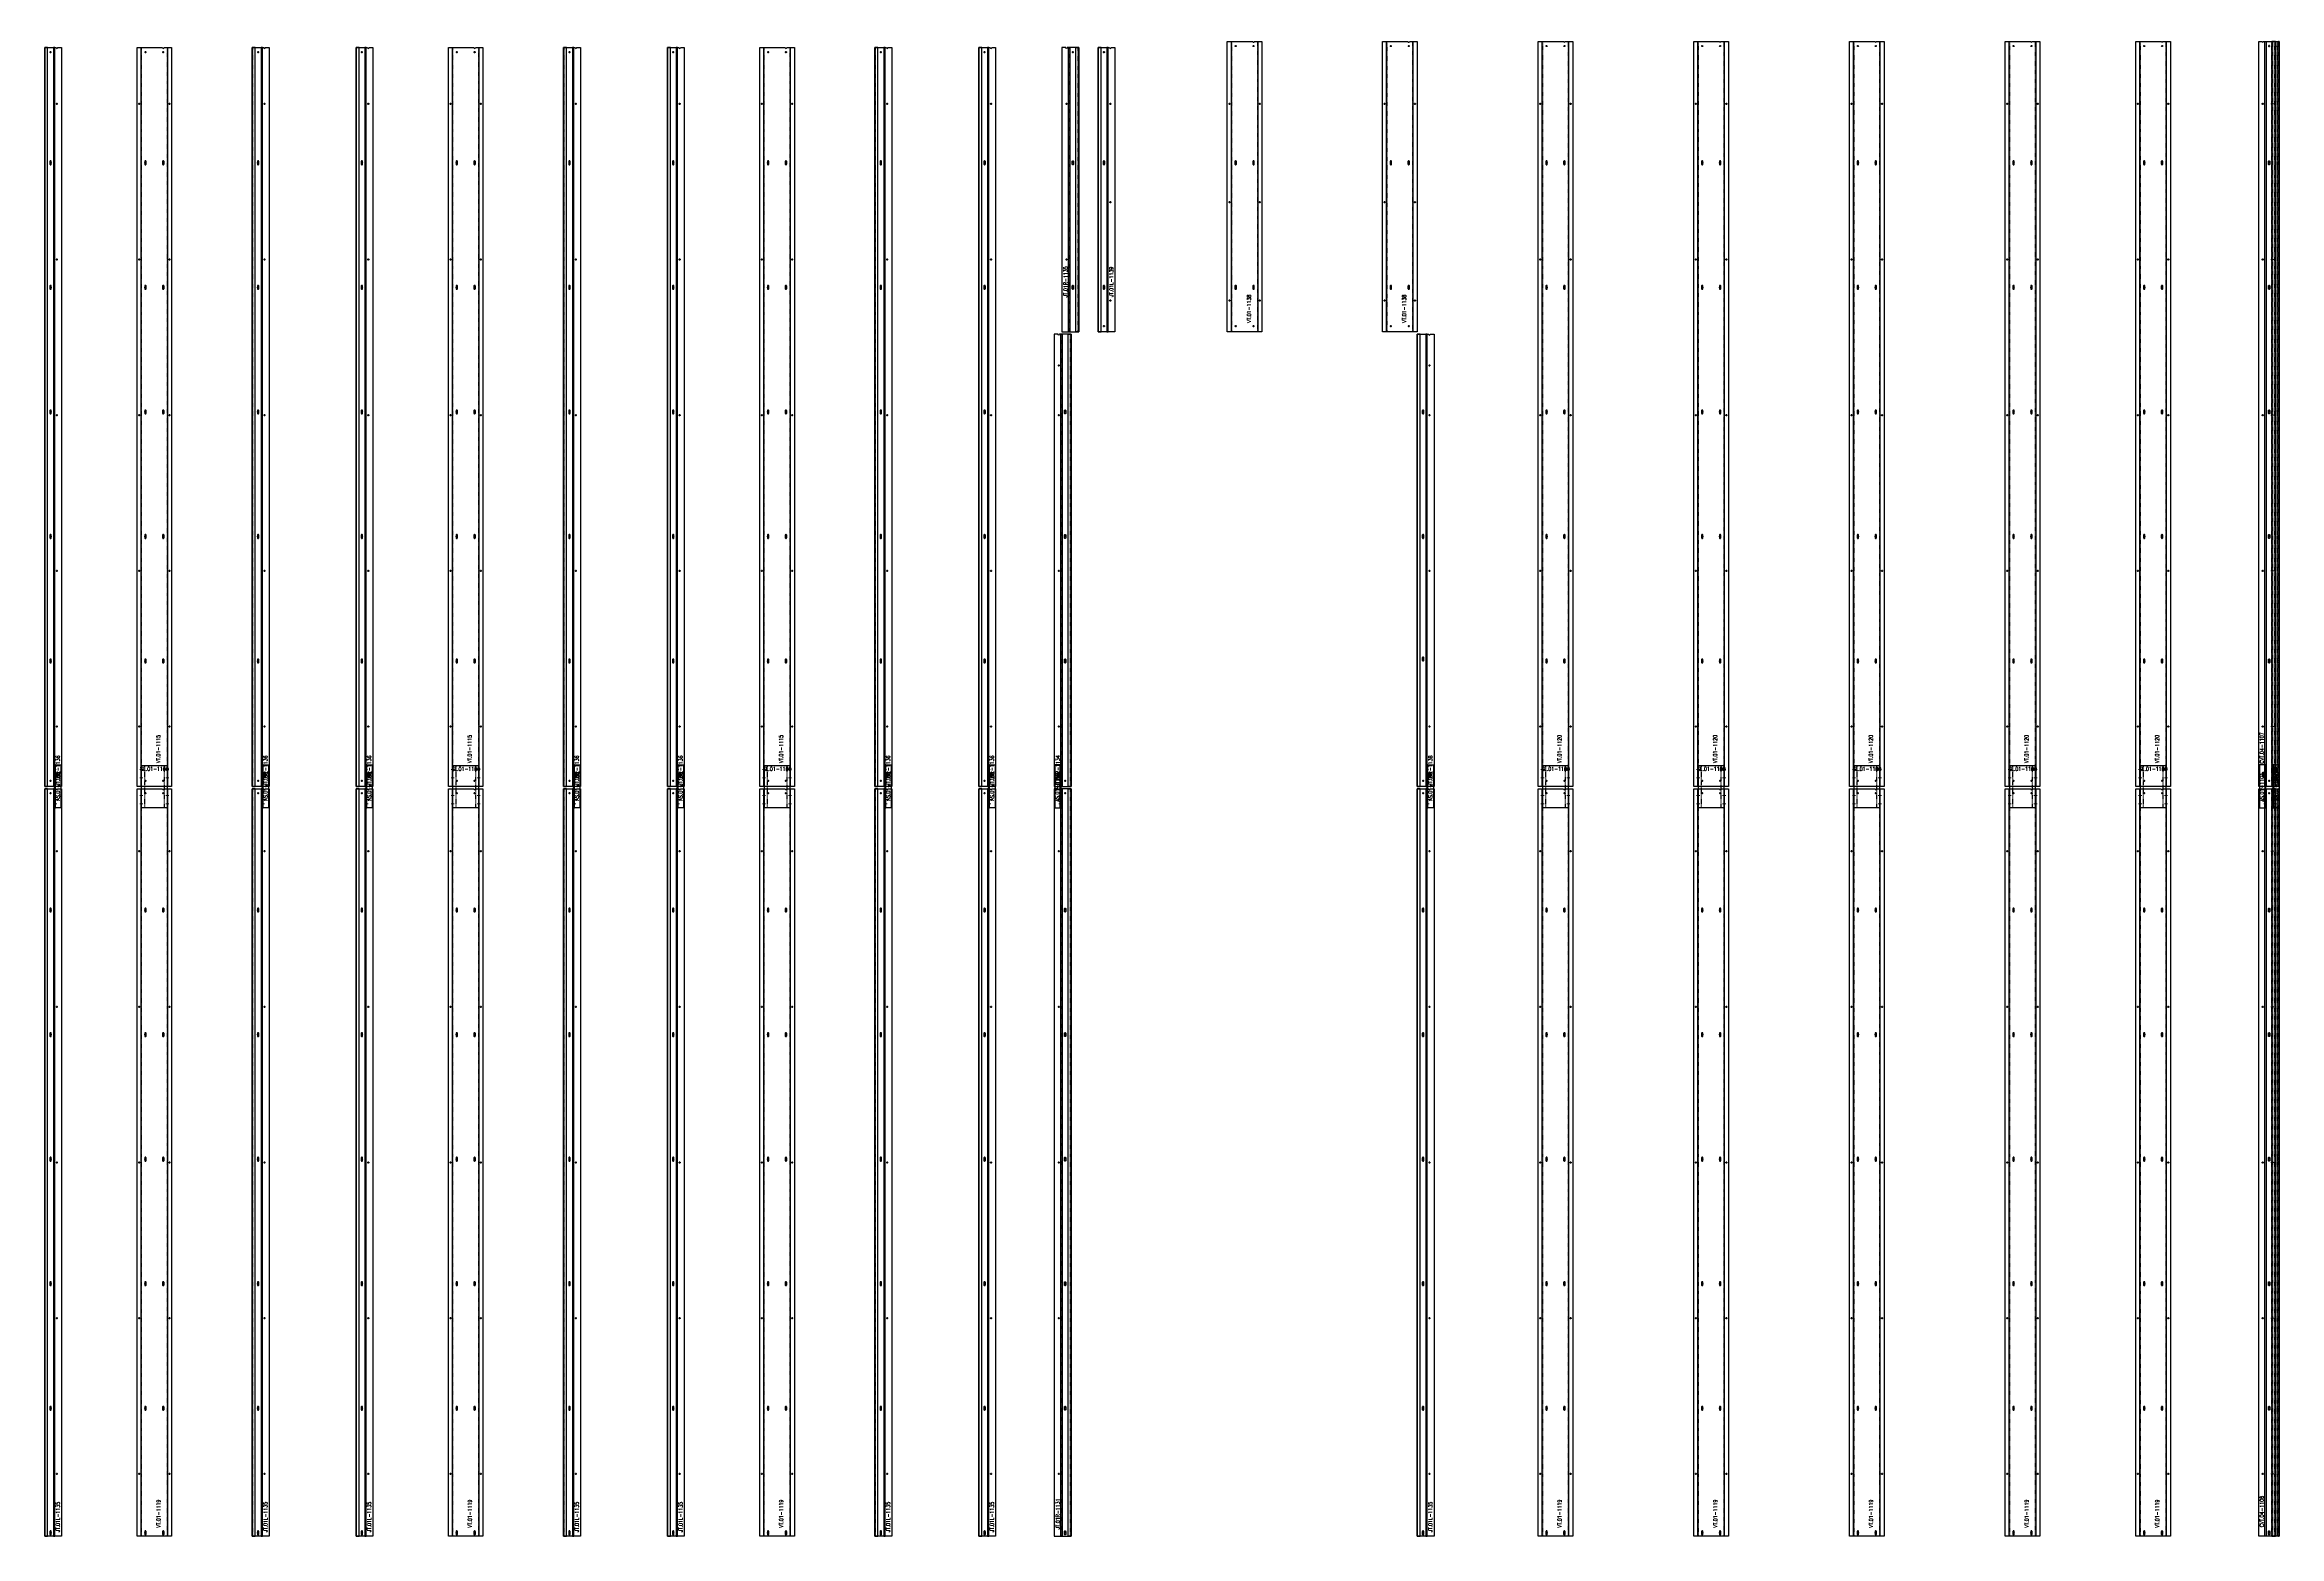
# Model space of a CAD drawing. Header units: inches. Extents: x 11737 to 18084, y -4365 to 1695.
# Drawn here: x 17173.2 to 17603.8, y 643.8 to 931.2 of the extents above; entities that cross this region are included whole.
import ezdxf

# ---------------------------------------------------------------- set-up
doc = ezdxf.new("R2010")
doc.units = ezdxf.units.IN
doc.header["$MEASUREMENT"] = 0
for name, pattern in [('NBK_Center', [0.541667, 0.333333, -0.0625, 0.083333, -0.0625]), ('NBK_Center2', [0.270833, 0.166667, -0.03125, 0.041667, -0.03125]), ('NBK_Hidden', [0.125, 0.083333, -0.041667]), ('NBK_Hidden2', [0.0625, 0.041667, -0.020833])]:
    doc.linetypes.add(name, pattern=pattern)
doc.layers.get('Defpoints').update_dxf_attribs({"color": 250, "lineweight": 0})
for name, color, linetype, lineweight in [('!Bracket', 11, 'Continuous', 25), ('!Clip - bent', 20, 'Continuous', 25), ('!Dimension', 50, 'Continuous', 5), ('!Extrusion', 140, 'Continuous', 25), ('!Linetype_Center', 220, 'NBK_Center', 9), ('!Linetype_Center2', 222, 'NBK_Center2', 9), ('!Misc2', 252, 'NBK_Hidden2', 5)]:
    doc.layers.add(name, color=color, linetype=linetype, lineweight=lineweight)
doc.styles.add('Romans', font='romans.shx', dxfattribs={"width": 0.8})

# ---------------------------------------------------------------- blocks, each defined once
blk = doc.blocks.new('WEEP HOLE')
at = {"layer": '!Linetype_Center'}
for p, q in [((-0.22, 0.37), (0.22, 0.37)), ((0, 0.83), (0, -0.08))]:
    blk.add_line(p, q, dxfattribs=at)
at = {"color": 0}
blk.add_lwpolyline([(-0.14, 0.61), (-0.14, 0.14, 0.414214), (0, 0, 0.414214), (0.14, 0.14), (0.14, 0.61, 0.414214), (0, 0.75, 0.414214)], format="xyb", close=True, dxfattribs=at)
blk = doc.blocks.new('TAP HOLE_5mm')
at = {"layer": '!Linetype_Center2'}
for points in [[(-0.18, 0), (0.18, 0)], [(0, 0.18), (0, -0.18)]]:
    blk.add_lwpolyline(points, dxfattribs=at)
blk.add_circle((0, 0), 0.101)
blk = doc.blocks.new('SECTION CLEAR HOLE 1')
at = {"layer": '!Linetype_Center2'}
blk.add_line((-0.33, 0, 0), (0.26, 0, 0), dxfattribs=at)
at = {"layer": '!Misc2'}
blk.add_lwpolyline([(-0.12, 0.1), (0, 0.1), (0, -0.1), (-0.12, -0.1)], close=True, dxfattribs=at)
blk = doc.blocks.new('SLOTTED SECTION1')
at = {"layer": '!Linetype_Center2'}
blk.add_lwpolyline([(-0.24, 0), (0.12, 0)], dxfattribs=at)
at = {"layer": '!Misc2'}
blk.add_lwpolyline([(-0.12, 0.47), (0, 0.47), (0, -0.47), (-0.12, -0.47)], close=True, dxfattribs=at)
blk = doc.blocks.new('SLOTTED HOLE 1')
at = {"layer": '!Linetype_Center'}
for p, q in [((0, 0.55), (0, -0.55)), ((-0.22, 0), (0.22, 0))]:
    blk.add_line(p, q, dxfattribs=at)
at = {"color": 0}
blk.add_lwpolyline([(-0.14, 0.33), (-0.14, -0.33, 0.414214), (0, -0.47, 0.414214), (0.14, -0.33), (0.14, 0.33, 0.414214), (0, 0.47, 0.414214)], format="xyb", close=True, dxfattribs=at)
blk = doc.blocks.new('SL.01-1101')
at = {"layer": '!Bracket'}
for points in [[(4.65, -1.3), (4.65, -0.12), (-3.67, -0.12), (-3.67, -1.3)], [(-3.67, -1.3), (-3.67, -1.18), (4.65, -1.18), (4.65, -1.3)]]:
    blk.add_lwpolyline(points, close=True, dxfattribs=at)
at = {"layer": '!Dimension', "xscale": -1, "rotation": 270}
for name, p in [('SECTION CLEAR HOLE 1', (-2.88, -1.18)), ('SECTION CLEAR HOLE 1', (-1.3, -1.18)), ('SLOTTED SECTION1', (2.15, -1.18)), ('SLOTTED SECTION1', (3.73, -1.18))]:
    blk.add_blockref(name, p, dxfattribs=at)
at = {"layer": '!Extrusion', "xscale": -1, "rotation": 270}
blk.add_blockref('TAP HOLE_5mm', (-2.09, -0.83), dxfattribs=at)
at = {"layer": '!Extrusion', "linetype": 'NBK_Hidden', "xscale": -1, "rotation": 270}
blk.add_blockref('SLOTTED HOLE 1', (2.75, -0.83), dxfattribs=at)
at = {"layer": 'Defpoints', "color": 30, "insert": (0.32, -0.6), "char_height": 0.75, "width": 1.65, "attachment_point": 5, "style": 'Romans'}
blk.add_mtext('AS.01-1101', dxfattribs=at)
blk = doc.blocks.new('JT.01R-1131-')
at = {"layer": '!Extrusion'}
blk.add_lwpolyline([(-3.25, 0), (0, 0), (0, 144.02), (-2.22, 144.02, -1), (-2.5, 144.02), (-3.25, 144.02)], format="xyb", close=True, dxfattribs=at)
for points in [[(-1.69, 144.02), (-1.69, 0), (-1.95, 0), (-1.95, 144.02)], [(0, 144.02), (0, 0), (-0.57, 0), (-0.57, 144.02)]]:
    blk.add_lwpolyline(points, close=True, dxfattribs=at)
at = {"layer": '!Extrusion', "linetype": 'NBK_Hidden'}
for points in [[(-1.87, 144.02), (-1.87, 0), (-1.95, 0), (-1.95, 144.02)], [(0, 144.02), (0, 0), (-0.08, 0), (-0.08, 144.02)]]:
    blk.add_lwpolyline(points, close=True, dxfattribs=at)
at = {"layer": '!Extrusion', "xscale": -1}
for name, p in [('TAP HOLE_5mm', (-1.13, 143.19)), ('TAP HOLE_5mm', (-2.36, 132.02)), ('WEEP HOLE', (-1.13, 120.3)), ('TAP HOLE_5mm', (-2.36, 102.02)), ('WEEP HOLE', (-1.13, 96.3)), ('TAP HOLE_5mm', (-2.36, 72.02)), ('WEEP HOLE', (-1.13, 72.3)), ('WEEP HOLE', (-1.13, 48.3)), ('TAP HOLE_5mm', (-2.36, 42.02)), ('WEEP HOLE', (-1.13, 24.3)), ('TAP HOLE_5mm', (-2.36, 12.02)), ('WEEP HOLE', (-1.13, 0.29))]:
    blk.add_blockref(name, p, dxfattribs=at)
at = {"color": 144, "rotation": 90}
blk.add_blockref('SL.01-1101', (-3.25, 144.02), dxfattribs=at)
at = {"layer": 'Defpoints', "color": 5, "insert": (-2.54, 4.31), "char_height": 0.75, "width": 1.65, "attachment_point": 5, "rotation": 90, "style": 'Romans'}
blk.add_mtext('JT.01R-1131', dxfattribs=at)
blk = doc.blocks.new('JT.01R-1135-')
at = {"layer": '!Extrusion'}
blk.add_lwpolyline([(-3.25, 0), (0, 0), (0, 54.75), (-2.22, 54.75, -1), (-2.5, 54.75), (-3.25, 54.75)], format="xyb", close=True, dxfattribs=at)
at = {"layer": '!Extrusion', "linetype": 'NBK_Hidden'}
for points in [[(-1.87, 54.75), (-1.87, 0), (-1.95, 0), (-1.95, 54.75)], [(0, 54.75), (0, 0), (-0.08, 0), (-0.08, 54.75)]]:
    blk.add_lwpolyline(points, close=True, dxfattribs=at)
at = {"layer": '!Extrusion'}
for points in [[(-1.69, 54.75), (-1.69, 0), (-1.95, 0), (-1.95, 54.75)], [(0, 54.75), (0, 0), (-0.57, 0), (-0.57, 54.75)]]:
    blk.add_lwpolyline(points, close=True, dxfattribs=at)
at = {"layer": '!Extrusion', "xscale": -1}
for name, p in [('TAP HOLE_5mm', (-1.13, 53.87)), ('TAP HOLE_5mm', (-2.36, 43.91)), ('WEEP HOLE', (-1.13, 32.18)), ('TAP HOLE_5mm', (-2.36, 13.91)), ('WEEP HOLE', (-1.13, 8.18))]:
    blk.add_blockref(name, p, dxfattribs=at)
at = {"layer": 'Defpoints', "color": 5, "insert": (-2.54, 9.62), "char_height": 0.75, "width": 1.65, "attachment_point": 5, "rotation": 90, "style": 'Romans'}
blk.add_mtext('JT.01R-1135', dxfattribs=at)
blk = doc.blocks.new('AS.01-1100')
at = {"layer": '!Bracket'}
for points in [[(-1.3, 4.65), (-0.12, 4.65), (-0.12, -3.67), (-1.3, -3.67)], [(-1.3, -3.67), (-1.18, -3.67), (-1.18, 4.65), (-1.3, 4.65)]]:
    blk.add_lwpolyline(points, close=True, dxfattribs=at)
at = {"layer": '!Dimension'}
for name, p in [('SLOTTED SECTION1', (-1.18, 3.73)), ('SLOTTED SECTION1', (-1.18, 2.15)), ('SECTION CLEAR HOLE 1', (-1.18, -1.3)), ('SECTION CLEAR HOLE 1', (-1.18, -2.88))]:
    blk.add_blockref(name, p, dxfattribs=at)
at = {"layer": '!Extrusion', "linetype": 'NBK_Hidden'}
blk.add_blockref('SLOTTED HOLE 1', (-0.83, 2.75), dxfattribs=at)
at = {"layer": '!Extrusion', "rotation": 360}
blk.add_blockref('TAP HOLE_5mm', (-0.83, -2.09), dxfattribs=at)
at = {"layer": 'Defpoints', "color": 30, "insert": (-0.71, 0.49), "char_height": 0.75, "width": 1.65, "attachment_point": 5, "rotation": 90, "style": 'Romans'}
blk.add_mtext('AS.01-1100', dxfattribs=at)
blk = doc.blocks.new('JT.01L-1135')
at = {"layer": '!Extrusion'}
blk.add_lwpolyline([(3.25, 0), (0, 0), (0, 144.02), (2.22, 144.02, 1), (2.5, 144.02), (3.25, 144.02)], format="xyb", close=True, dxfattribs=at)
at = {"layer": '!Extrusion', "linetype": 'NBK_Hidden'}
for points in [[(0, 144.02), (0, 0), (0.08, 0), (0.08, 144.02)], [(1.87, 144.02), (1.87, 0), (1.95, 0), (1.95, 144.02)]]:
    blk.add_lwpolyline(points, close=True, dxfattribs=at)
at = {"layer": '!Extrusion'}
for points in [[(0, 144.02), (0, 0), (0.57, 0), (0.57, 144.02)], [(1.69, 144.02), (1.69, 0), (1.95, 0), (1.95, 144.02)]]:
    blk.add_lwpolyline(points, close=True, dxfattribs=at)
at = {"layer": '!Dimension'}
blk.add_blockref('AS.01-1100', (3.25, 144.02), dxfattribs=at)
at = {"layer": '!Extrusion', "rotation": 360}
for p in [(1.13, 143.19), (2.36, 132.02), (2.36, 102.02), (2.36, 72.02), (2.36, 42.02), (2.36, 12.02)]:
    blk.add_blockref('TAP HOLE_5mm', p, dxfattribs=at)
at = {"layer": '!Extrusion'}
for p in [(1.13, 120.3), (1.13, 96.3), (1.13, 72.3), (1.13, 48.3), (1.13, 24.3), (1.13, 0.29)]:
    blk.add_blockref('WEEP HOLE', p, dxfattribs=at)
at = {"layer": 'Defpoints', "color": 2, "insert": (2.54, 3.72), "char_height": 0.75, "width": 1.65, "attachment_point": 5, "rotation": 90, "style": 'Romans'}
blk.add_mtext('JT.01L-1135', dxfattribs=at)
blk = doc.blocks.new('JT.01L-1139')
at = {"layer": '!Extrusion'}
blk.add_lwpolyline([(3.25, 0), (0, 0), (0, 54.75), (2.22, 54.75, 1), (2.5, 54.75), (3.25, 54.75)], format="xyb", close=True, dxfattribs=at)
at = {"layer": '!Extrusion', "linetype": 'NBK_Hidden'}
for points in [[(0, 54.75), (0, 0), (0.08, 0), (0.08, 54.75)], [(1.87, 54.75), (1.87, 0), (1.95, 0), (1.95, 54.75)]]:
    blk.add_lwpolyline(points, close=True, dxfattribs=at)
at = {"layer": '!Extrusion'}
for points in [[(0, 54.75), (0, 0), (0.57, 0), (0.57, 54.75)], [(1.69, 54.75), (1.69, 0), (1.95, 0), (1.95, 54.75)]]:
    blk.add_lwpolyline(points, close=True, dxfattribs=at)
for name, p in [('TAP HOLE_5mm', (1.13, 53.87)), ('TAP HOLE_5mm', (2.36, 43.91)), ('WEEP HOLE', (1.13, 32.18)), ('TAP HOLE_5mm', (2.36, 24.96)), ('WEEP HOLE', (1.13, 8.18)), ('TAP HOLE_5mm', (2.36, 6)), ('TAP HOLE_5mm', (1.13, 1.09))]:
    blk.add_blockref(name, p, dxfattribs=at)
at = {"layer": 'Defpoints', "color": 2, "insert": (2.54, 9.6), "char_height": 0.75, "width": 1.65, "attachment_point": 5, "rotation": 90, "style": 'Romans'}
blk.add_mtext('JT.01L-1139', dxfattribs=at)
blk = doc.blocks.new('VT.01-1138-')
at = {"layer": '!Extrusion'}
blk.add_lwpolyline([(3.33, 0), (-3.33, 0), (-3.33, 55.93), (1.58, 55.93, 1), (1.86, 55.93), (3.33, 55.93)], format="xyb", close=True, dxfattribs=at)
blk.add_lwpolyline([(1.86, 55.93), (2.54, 55.93), (2.54, 0), (-2.54, 0), (-2.54, 55.93), (1.58, 55.93)], dxfattribs=at)
at = {"layer": '!Extrusion', "linetype": 'NBK_Hidden'}
blk.add_lwpolyline([(1.86, 55.93), (2.46, 55.93), (2.46, 0), (-2.46, 0), (-2.46, 55.93), (1.58, 55.93)], dxfattribs=at)
at = {"layer": '!Extrusion'}
for name, p in [('TAP HOLE_5mm', (-1.72, 55.05)), ('TAP HOLE_5mm', (1.72, 55.05)), ('TAP HOLE_5mm', (-2.93, 43.91)), ('TAP HOLE_5mm', (2.93, 43.91)), ('WEEP HOLE', (-1.72, 32.18)), ('WEEP HOLE', (1.72, 32.18)), ('TAP HOLE_5mm', (-2.93, 24.96)), ('TAP HOLE_5mm', (2.93, 24.96)), ('WEEP HOLE', (-1.72, 8.18)), ('WEEP HOLE', (1.72, 8.18)), ('TAP HOLE_5mm', (-2.93, 6)), ('TAP HOLE_5mm', (2.93, 6)), ('TAP HOLE_5mm', (-1.72, 1.09)), ('TAP HOLE_5mm', (1.72, 1.09))]:
    blk.add_blockref(name, p, dxfattribs=at)
at = {"layer": 'Defpoints', "color": 1, "insert": (0.84, 4.43), "char_height": 0.75, "width": 1.65, "attachment_point": 5, "rotation": 90, "style": 'Romans'}
blk.add_mtext('VT.01-1138', dxfattribs=at)
blk = doc.blocks.new('19mm WEEP HOLE')
at = {"layer": '!Linetype_Center'}
blk.add_line((-0.37, 0.2), (-0.37, -0.12), dxfattribs=at)
at = {"linetype": 'NBK_Hidden'}
blk.add_lwpolyline([(-0.75, 0.08), (0, 0.08), (0, 0), (-0.75, 0)], close=True, dxfattribs=at)
blk = doc.blocks.new('HOLE SECTION')
at = {"layer": '!Linetype_Center2'}
blk.add_line((-0.33, 0), (0.26, 0), dxfattribs=at)
at = {"layer": '!Misc2'}
blk.add_lwpolyline([(-0.09, 0.1), (0, 0.1), (0, -0.1), (-0.09, -0.1)], close=True, dxfattribs=at)
blk = doc.blocks.new('CLEAR SECTION HOLE')
at = {"layer": '!Linetype_Center2'}
blk.add_line((-0.33, 0), (0.26, 0), dxfattribs=at)
at = {"layer": '!Misc2'}
blk.add_lwpolyline([(-0.08, 0.1), (0, 0.1), (0, -0.1), (-0.08, -0.1)], close=True, dxfattribs=at)
blk = doc.blocks.new('AS.01-1100-')
at = {"layer": '!Bracket'}
for points in [[(4.65, 1.33), (4.65, 0.15), (-3.67, 0.15), (-3.67, 1.33)], [(-3.67, 1.33), (-3.67, 1.21), (4.65, 1.21), (4.65, 1.33)]]:
    blk.add_lwpolyline(points, close=True, dxfattribs=at)
at = {"layer": '!Dimension', "rotation": 270}
for name, p in [('SECTION CLEAR HOLE 1', (-2.09, 1.21)), ('SLOTTED SECTION1', (2.75, 1.21))]:
    blk.add_blockref(name, p, dxfattribs=at)
at = {"layer": '!Extrusion', "rotation": 270}
for p in [(-2.88, 0.86, 0), (-1.3, 0.86, 0)]:
    blk.add_blockref('TAP HOLE_5mm', p, dxfattribs=at)
at = {"layer": '!Extrusion', "linetype": 'NBK_Hidden', "rotation": 270}
for p in [(2.15, 0.86), (3.73, 0.86)]:
    blk.add_blockref('SLOTTED HOLE 1', p, dxfattribs=at)
at = {"layer": 'Defpoints', "color": 30, "insert": (0.49, 0.74), "char_height": 0.75, "width": 1.65, "attachment_point": 5, "style": 'Romans'}
blk.add_mtext('AS.01-1100', dxfattribs=at)
blk = doc.blocks.new('CVT.04-1106-')
at = {"layer": '!Extrusion'}
blk.add_lwpolyline([(0, 0), (-3.97, 0), (-3.97, 144.02), (-3.34, 144.02, 1), (-3.06, 144.02), (0, 144.02)], format="xyb", close=True, dxfattribs=at)
for points in [[(-2.78, 144.02), (-2.53, 144.02), (-2.53, 0), (-2.78, 0)], [(-1.41, 0), (-0.76, 0), (-0.76, 144.02), (-1.41, 144.02)]]:
    blk.add_lwpolyline(points, close=True, dxfattribs=at)
at = {"layer": '!Extrusion', "linetype": 'NBK_Hidden'}
for points in [[(-1.33, 0), (-1.42, 0), (-1.42, 144.02), (-1.33, 144.02)], [(-0.76, 0), (-0.86, 0), (-0.86, 144.02), (-0.76, 144.02)], [(-0.35, 144.02), (-0.28, 144.02), (-0.28, 0), (-0.35, 0)], [(-0.14, 0), (-0.04, 0), (-0.04, 144.02), (-0.14, 144.02)]]:
    blk.add_lwpolyline(points, close=True, dxfattribs=at)
at = {"layer": '!Dimension', "rotation": 360}
for name, p in [('CLEAR SECTION HOLE', (-0.28, 143.19)), ('HOLE SECTION', (-1.33, 132.02)), ('HOLE SECTION', (-1.33, 102.02)), ('HOLE SECTION', (-1.33, 72.02)), ('HOLE SECTION', (-1.33, 42.02)), ('HOLE SECTION', (-1.33, 12.02))]:
    blk.add_blockref(name, p, dxfattribs=at)
at = {"layer": '!Extrusion', "xscale": -1}
for name, p in [('TAP HOLE_5mm', (-1.97, 143.19)), ('WEEP HOLE', (-1.97, 120.3)), ('WEEP HOLE', (-1.97, 96.3)), ('WEEP HOLE', (-1.97, 72.3)), ('WEEP HOLE', (-1.97, 48.3)), ('WEEP HOLE', (-1.97, 24.3)), ('WEEP HOLE', (-1.97, 0.29))]:
    blk.add_blockref(name, p, dxfattribs=at)
at = {"layer": '!Extrusion'}
for name, p, rotation in [('TAP HOLE_5mm', (-3.2, 132.02), 360), ('19mm WEEP HOLE', (-0.35, 120.3), 270), ('TAP HOLE_5mm', (-3.2, 102.02), 360), ('19mm WEEP HOLE', (-0.35, 96.3), 270), ('TAP HOLE_5mm', (-3.2, 72.02), 360), ('19mm WEEP HOLE', (-0.35, 72.3), 270), ('19mm WEEP HOLE', (-0.35, 48.3), 270), ('TAP HOLE_5mm', (-3.2, 42.02), 360), ('19mm WEEP HOLE', (-0.35, 24.3), 270), ('TAP HOLE_5mm', (-3.2, 12.02), 360), ('19mm WEEP HOLE', (-0.35, 0.29), 270)]:
    blk.add_blockref(name, p, dxfattribs=dict(at, rotation=rotation))
at = {"color": 144, "rotation": 90}
for name, p in [('SL.01-1101', (-3.93, 144.02)), ('AS.01-1100-', (0.15, 144.02))]:
    blk.add_blockref(name, p, dxfattribs=at)
at = {"layer": 'Defpoints', "color": 3, "insert": (-3.38, 4.78), "char_height": 0.75, "width": 1.65, "attachment_point": 5, "rotation": 90, "style": 'Romans'}
blk.add_mtext('CVT.04-1106', dxfattribs=at)
blk = doc.blocks.new('CVT.04-1107-')
at = {"layer": '!Extrusion'}
blk.add_lwpolyline([(0, 0), (-3.97, 0), (-3.97, 143.54), (-3.34, 143.54, 1), (-3.06, 143.54), (0, 143.54)], format="xyb", close=True, dxfattribs=at)
for points in [[(-2.78, 143.54), (-2.53, 143.54), (-2.53, 0), (-2.78, 0)], [(-1.41, 0), (-0.76, 0), (-0.76, 143.54), (-1.41, 143.54)]]:
    blk.add_lwpolyline(points, close=True, dxfattribs=at)
at = {"layer": '!Extrusion', "linetype": 'NBK_Hidden'}
for points in [[(-1.33, 0), (-1.42, 0), (-1.42, 143.54), (-1.33, 143.54)], [(-0.76, 0), (-0.86, 0), (-0.86, 143.54), (-0.76, 143.54)], [(-0.35, 143.54), (-0.28, 143.54), (-0.28, 0), (-0.35, 0)], [(-0.14, 0), (-0.04, 0), (-0.04, 143.54), (-0.14, 143.54)]]:
    blk.add_lwpolyline(points, close=True, dxfattribs=at)
at = {"layer": '!Dimension', "rotation": 360}
for name, p in [('CLEAR SECTION HOLE', (-0.28, 142.66)), ('HOLE SECTION', (-1.33, 131.52)), ('HOLE SECTION', (-1.33, 101.52)), ('HOLE SECTION', (-1.33, 71.52)), ('HOLE SECTION', (-1.33, 41.52)), ('HOLE SECTION', (-1.33, 11.52)), ('CLEAR SECTION HOLE', (-0.28, 1.06))]:
    blk.add_blockref(name, p, dxfattribs=at)
at = {"layer": '!Extrusion', "xscale": -1}
for name, p in [('TAP HOLE_5mm', (-1.97, 142.66)), ('WEEP HOLE', (-1.97, 119.78)), ('WEEP HOLE', (-1.97, 95.78)), ('WEEP HOLE', (-1.97, 71.78)), ('WEEP HOLE', (-1.97, 47.78)), ('WEEP HOLE', (-1.97, 23.78)), ('TAP HOLE_5mm', (-1.97, 1.06))]:
    blk.add_blockref(name, p, dxfattribs=at)
at = {"layer": '!Extrusion'}
for name, p, rotation in [('TAP HOLE_5mm', (-3.2, 131.52), 360), ('19mm WEEP HOLE', (-0.35, 119.78), 270), ('TAP HOLE_5mm', (-3.2, 101.52), 360), ('19mm WEEP HOLE', (-0.35, 95.78), 270), ('TAP HOLE_5mm', (-3.2, 71.52), 360), ('19mm WEEP HOLE', (-0.35, 71.78), 270), ('19mm WEEP HOLE', (-0.35, 47.78), 270), ('TAP HOLE_5mm', (-3.2, 41.52), 360), ('19mm WEEP HOLE', (-0.35, 23.78), 270), ('TAP HOLE_5mm', (-3.2, 11.52), 360)]:
    blk.add_blockref(name, p, dxfattribs=dict(at, rotation=rotation))
at = {"layer": 'Defpoints', "color": 3, "insert": (-3.38, 7.38), "char_height": 0.75, "width": 1.65, "attachment_point": 5, "rotation": 90, "style": 'Romans'}
blk.add_mtext('CVT.04-1107', dxfattribs=at)
blk = doc.blocks.new('SLOTTED SECTION HOLE')
at = {"layer": '!Linetype_Center2'}
blk.add_line((-0.33, 0), (0.26, 0), dxfattribs=at)
at = {"layer": '!Misc2'}
blk.add_lwpolyline([(-0.08, 0.47), (0, 0.47), (0, -0.47), (-0.08, -0.47)], close=True, dxfattribs=at)
blk = doc.blocks.new('VT.01-1120-')
at = {"layer": '!Extrusion'}
blk.add_lwpolyline([(3.33, 0), (-3.33, 0), (-3.33, 143.54), (1.58, 143.54, 1), (1.86, 143.54), (3.33, 143.54)], format="xyb", close=True, dxfattribs=at)
blk.add_lwpolyline([(1.86, 143.54), (2.54, 143.54), (2.54, 0), (-2.54, 0), (-2.54, 143.54), (1.58, 143.54)], dxfattribs=at)
at = {"layer": '!Extrusion', "linetype": 'NBK_Hidden'}
blk.add_lwpolyline([(1.86, 143.54), (2.46, 143.54), (2.46, 0), (-2.46, 0), (-2.46, 143.54), (1.58, 143.54)], dxfattribs=at)
at = {"layer": '!Dimension', "rotation": 360}
for p in [(-2.46, 3.24), (-2.46, 1.66), (2.54, 3.24), (2.54, 1.66)]:
    blk.add_blockref('SLOTTED SECTION HOLE', p, dxfattribs=at)
at = {"layer": '!Extrusion', "rotation": 360}
for name, p in [('TAP HOLE_5mm', (-1.72, 142.66)), ('TAP HOLE_5mm', (1.72, 142.66)), ('TAP HOLE_5mm', (-2.93, 131.52)), ('TAP HOLE_5mm', (2.93, 131.52)), ('WEEP HOLE', (-1.72, 119.78)), ('WEEP HOLE', (1.72, 119.78)), ('TAP HOLE_5mm', (-2.93, 101.52)), ('TAP HOLE_5mm', (2.93, 101.52)), ('WEEP HOLE', (-1.72, 95.78)), ('WEEP HOLE', (1.72, 95.78)), ('TAP HOLE_5mm', (-2.93, 71.52)), ('WEEP HOLE', (-1.72, 71.78)), ('WEEP HOLE', (1.72, 71.78)), ('TAP HOLE_5mm', (2.93, 71.52)), ('WEEP HOLE', (-1.72, 47.78)), ('WEEP HOLE', (1.72, 47.78)), ('TAP HOLE_5mm', (-2.93, 41.52)), ('TAP HOLE_5mm', (2.93, 41.52)), ('WEEP HOLE', (-1.72, 23.78)), ('WEEP HOLE', (1.72, 23.78)), ('TAP HOLE_5mm', (-2.93, 11.52)), ('TAP HOLE_5mm', (2.93, 11.52)), ('TAP HOLE_5mm', (-1.72, 1.06)), ('TAP HOLE_5mm', (1.72, 1.06))]:
    blk.add_blockref(name, p, dxfattribs=at)
at = {"layer": 'Defpoints', "color": 1, "insert": (0.77, 7.19), "char_height": 0.75, "width": 1.65, "attachment_point": 5, "rotation": 90, "style": 'Romans'}
blk.add_mtext('VT.01-1120', dxfattribs=at)
blk = doc.blocks.new('JT.01L-1136')
at = {"layer": '!Extrusion'}
for points in [[(0, 142.35), (0, 0), (0.57, 0), (0.57, 142.35)], [(1.69, 142.35), (1.69, 0), (1.95, 0), (1.95, 142.35)]]:
    blk.add_lwpolyline(points, close=True, dxfattribs=at)
at = {"layer": '!Extrusion', "linetype": 'NBK_Hidden'}
for points in [[(0, 142.35), (0, 0), (0.08, 0), (0.08, 142.35)], [(1.87, 142.35), (1.87, 0), (1.95, 0), (1.95, 142.35)]]:
    blk.add_lwpolyline(points, close=True, dxfattribs=at)
at = {"layer": '!Extrusion'}
blk.add_lwpolyline([(3.25, 0), (0, 0), (0, 142.35), (2.22, 142.35, 1), (2.5, 142.35), (3.25, 142.35)], format="xyb", close=True, dxfattribs=at)
at = {"layer": '!Extrusion', "rotation": 360}
for p in [(1.13, 141.48), (2.36, 131.52), (2.36, 101.52), (2.36, 71.52), (2.36, 41.52), (2.36, 11.52), (1.13, 1.06)]:
    blk.add_blockref('TAP HOLE_5mm', p, dxfattribs=at)
at = {"layer": '!Extrusion'}
for p in [(1.13, 119.78), (1.13, 95.78), (1.13, 71.78), (1.13, 47.78), (1.13, 23.78)]:
    blk.add_blockref('WEEP HOLE', p, dxfattribs=at)
at = {"layer": 'Defpoints', "color": 2, "insert": (2.54, 3.02), "char_height": 0.75, "width": 1.65, "attachment_point": 5, "rotation": 90, "style": 'Romans'}
blk.add_mtext('JT.01L-1136', dxfattribs=at)
blk = doc.blocks.new('JT.01R-1134-')
at = {"layer": '!Extrusion'}
blk.add_lwpolyline([(-3.25, 0), (0, 0), (0, 87.11), (-2.22, 87.11, -1), (-2.5, 87.11), (-3.25, 87.11)], format="xyb", close=True, dxfattribs=at)
at = {"layer": '!Extrusion', "linetype": 'NBK_Hidden'}
for points in [[(-1.87, 87.11), (-1.87, 0), (-1.95, 0), (-1.95, 87.11)], [(0, 87.11), (0, 0), (-0.08, 0), (-0.08, 87.11)]]:
    blk.add_lwpolyline(points, close=True, dxfattribs=at)
at = {"layer": '!Extrusion'}
for points in [[(-1.69, 87.11), (-1.69, 0), (-1.95, 0), (-1.95, 87.11)], [(0, 87.11), (0, 0), (-0.57, 0), (-0.57, 87.11)]]:
    blk.add_lwpolyline(points, close=True, dxfattribs=at)
at = {"layer": '!Extrusion', "xscale": -1}
for name, p in [('TAP HOLE_5mm', (-2.36, 81.11)), ('TAP HOLE_5mm', (-2.36, 71.52)), ('WEEP HOLE', (-1.13, 71.78)), ('WEEP HOLE', (-1.13, 47.78)), ('TAP HOLE_5mm', (-2.36, 41.52)), ('WEEP HOLE', (-1.13, 23.78)), ('TAP HOLE_5mm', (-2.36, 11.52)), ('TAP HOLE_5mm', (-1.13, 1.06))]:
    blk.add_blockref(name, p, dxfattribs=at)
at = {"layer": 'Defpoints', "color": 5, "insert": (-2.54, 3.02), "char_height": 0.75, "width": 1.65, "attachment_point": 5, "rotation": 90, "style": 'Romans'}
blk.add_mtext('JT.01R-1134', dxfattribs=at)
blk = doc.blocks.new('JT.01L-1138')
at = {"layer": '!Extrusion'}
for points in [[(0, 87.11), (0, 0), (0.57, 0), (0.57, 87.11)], [(1.69, 87.11), (1.69, 0), (1.95, 0), (1.95, 87.11)]]:
    blk.add_lwpolyline(points, close=True, dxfattribs=at)
at = {"layer": '!Extrusion', "linetype": 'NBK_Hidden'}
for points in [[(0, 87.11), (0, 0), (0.08, 0), (0.08, 87.11)], [(1.87, 87.11), (1.87, 0), (1.95, 0), (1.95, 87.11)]]:
    blk.add_lwpolyline(points, close=True, dxfattribs=at)
at = {"layer": '!Extrusion'}
blk.add_lwpolyline([(3.25, 0), (0, 0), (0, 87.11), (2.22, 87.11, 1), (2.5, 87.11), (3.25, 87.11)], format="xyb", close=True, dxfattribs=at)
for name, p in [('TAP HOLE_5mm', (2.36, 81.11)), ('WEEP HOLE', (1.13, 71.78)), ('TAP HOLE_5mm', (2.36, 71.52)), ('WEEP HOLE', (1.13, 47.78)), ('TAP HOLE_5mm', (2.36, 41.52)), ('WEEP HOLE', (1.13, 24.16)), ('TAP HOLE_5mm', (2.36, 11.52)), ('TAP HOLE_5mm', (1.13, 1.06))]:
    blk.add_blockref(name, p, dxfattribs=at)
at = {"layer": 'Defpoints', "color": 2, "insert": (2.54, 3.02), "char_height": 0.75, "width": 1.65, "attachment_point": 5, "rotation": 90, "style": 'Romans'}
blk.add_mtext('JT.01L-1138', dxfattribs=at)
blk = doc.blocks.new('VT.01-1115-')
at = {"layer": '!Extrusion'}
blk.add_lwpolyline([(3.33, 0), (-3.33, 0), (-3.33, 142.35), (1.58, 142.35, 1), (1.86, 142.35), (3.33, 142.35)], format="xyb", close=True, dxfattribs=at)
blk.add_lwpolyline([(1.86, 142.35), (2.54, 142.35), (2.54, 0), (-2.54, 0), (-2.54, 142.35), (1.58, 142.35)], dxfattribs=at)
at = {"layer": '!Extrusion', "linetype": 'NBK_Hidden'}
blk.add_lwpolyline([(1.86, 142.35), (2.46, 142.35), (2.46, 0), (-2.46, 0), (-2.46, 142.35), (1.58, 142.35)], dxfattribs=at)
at = {"layer": '!Dimension'}
for p in [(-2.46, 3.24), (-2.46, 1.66), (2.54, 3.24), (2.54, 1.66)]:
    blk.add_blockref('SLOTTED SECTION HOLE', p, dxfattribs=at)
at = {"layer": '!Extrusion'}
for name, p in [('TAP HOLE_5mm', (-1.72, 141.48)), ('TAP HOLE_5mm', (1.72, 141.48)), ('TAP HOLE_5mm', (-2.93, 131.52)), ('TAP HOLE_5mm', (2.93, 131.52)), ('WEEP HOLE', (-1.72, 119.78)), ('WEEP HOLE', (1.72, 119.78)), ('TAP HOLE_5mm', (-2.93, 101.52)), ('TAP HOLE_5mm', (2.93, 101.52)), ('WEEP HOLE', (-1.72, 95.78)), ('WEEP HOLE', (1.72, 95.78)), ('TAP HOLE_5mm', (-2.93, 71.52)), ('WEEP HOLE', (-1.72, 71.78)), ('WEEP HOLE', (1.72, 71.78)), ('TAP HOLE_5mm', (2.93, 71.52)), ('WEEP HOLE', (-1.72, 47.78)), ('WEEP HOLE', (1.72, 47.78)), ('TAP HOLE_5mm', (-2.93, 41.52)), ('TAP HOLE_5mm', (2.93, 41.52)), ('WEEP HOLE', (-1.72, 23.78)), ('WEEP HOLE', (1.72, 23.78)), ('TAP HOLE_5mm', (-2.93, 11.52)), ('TAP HOLE_5mm', (2.93, 11.52)), ('TAP HOLE_5mm', (-1.72, 1.06)), ('TAP HOLE_5mm', (1.72, 1.06))]:
    blk.add_blockref(name, p, dxfattribs=at)
at = {"layer": 'Defpoints', "color": 1, "insert": (0.77, 7.19), "char_height": 0.75, "width": 1.65, "attachment_point": 5, "rotation": 90, "style": 'Romans'}
blk.add_mtext('VT.01-1115', dxfattribs=at)
blk = doc.blocks.new('VT.01-1119-')
at = {"layer": '!Extrusion'}
blk.add_lwpolyline([(-2.45, 148.55), (2.45, 148.55), (2.45, 140.35), (-2.45, 140.35)], close=True, dxfattribs=at)
at = {"layer": '!Extrusion', "linetype": 'NBK_Hidden2'}
blk.add_lwpolyline([(-1.86, 148.55), (1.86, 148.55), (1.86, 140.35), (-1.86, 140.35)], close=True, dxfattribs=at)
at = {"layer": '!Extrusion'}
blk.add_lwpolyline([(3.33, 0), (-3.33, 0), (-3.33, 144.02), (1.58, 144.02, 1), (1.86, 144.02), (3.33, 144.02)], format="xyb", close=True, dxfattribs=at)
blk.add_lwpolyline([(1.86, 144.02), (2.54, 144.02), (2.54, 0), (-2.54, 0), (-2.54, 144.02), (1.58, 144.02)], dxfattribs=at)
at = {"layer": '!Extrusion', "linetype": 'NBK_Hidden'}
blk.add_lwpolyline([(1.86, 144.02), (2.46, 144.02), (2.46, 0), (-2.46, 0), (-2.46, 144.02), (1.58, 144.02)], dxfattribs=at)
at = {"layer": '!Dimension', "rotation": 360}
for p in [(-2.46, 142.73), (2.54, 142.73), (-2.46, 141.15), (2.54, 141.15)]:
    blk.add_blockref('CLEAR SECTION HOLE', p, dxfattribs=at)
at = {"layer": '!Extrusion', "rotation": 360}
for name, p in [('TAP HOLE_5mm', (-1.72, 143.19)), ('TAP HOLE_5mm', (1.72, 143.19)), ('TAP HOLE_5mm', (-2.93, 132.02)), ('TAP HOLE_5mm', (2.93, 132.02)), ('WEEP HOLE', (-1.72, 120.3)), ('WEEP HOLE', (1.72, 120.3)), ('TAP HOLE_5mm', (-2.93, 102.02)), ('TAP HOLE_5mm', (2.93, 102.02)), ('WEEP HOLE', (-1.72, 96.3)), ('WEEP HOLE', (1.72, 96.3)), ('TAP HOLE_5mm', (-2.93, 72.02)), ('WEEP HOLE', (-1.72, 72.3)), ('WEEP HOLE', (1.72, 72.3)), ('TAP HOLE_5mm', (2.93, 72.02)), ('WEEP HOLE', (-1.72, 48.3)), ('WEEP HOLE', (1.72, 48.3)), ('TAP HOLE_5mm', (-2.93, 42.02)), ('TAP HOLE_5mm', (2.93, 42.02)), ('WEEP HOLE', (-1.72, 24.3)), ('WEEP HOLE', (1.72, 24.3)), ('TAP HOLE_5mm', (-2.93, 12.02)), ('TAP HOLE_5mm', (2.93, 12.02)), ('WEEP HOLE', (-1.72, 0.29)), ('WEEP HOLE', (1.72, 0.29))]:
    blk.add_blockref(name, p, dxfattribs=at)
at = {"layer": 'Defpoints', "color": 30, "insert": (0.03, 147.88), "char_height": 0.75, "width": 1.65, "attachment_point": 5, "style": 'Romans'}
blk.add_mtext('SL.01-1100', dxfattribs=at)
at = {"layer": 'Defpoints', "color": 1, "insert": (0.8, 4.36), "char_height": 0.75, "width": 1.65, "attachment_point": 5, "rotation": 90, "style": 'Romans'}
blk.add_mtext('VT.01-1119', dxfattribs=at)

msp = doc.modelspace()

# ---------------------------------------------------------------- block references
at = {"layer": '!Clip - bent', "color": 2}
for name, p in [('JT.01R-1135-', (17372.4427, 875.89749)), ('JT.01L-1139', (17376.17892, 875.89715)), ('VT.01-1138-', (17404.40459, 875.89749)), ('VT.01-1138-', (17434.31, 875.89749)), ('JT.01L-1135', (17173.1782, 643.77215)), ('JT.01L-1135', (17213.1782, 643.77215)), ('JT.01L-1135', (17233.1782, 643.77215)), ('JT.01L-1135', (17273.1782, 643.77215)), ('JT.01L-1135', (17293.1782, 643.77215)), ('JT.01L-1135', (17333.1782, 643.77215)), ('JT.01L-1135', (17353.1782, 643.77215)), ('JT.01R-1131-', (17370.95486, 643.77215)), ('JT.01L-1135', (17437.66514, 643.77215))]:
    msp.add_blockref(name, p, dxfattribs=at)
at = {"layer": '!Clip - bent', "color": 3}
for name, p in [('VT.01-1120-', (17464.31009, 788.29233)), ('VT.01-1120-', (17494.31009, 788.29233)), ('VT.01-1120-', (17524.31009, 788.29233)), ('VT.01-1120-', (17554.31009, 788.29233)), ('VT.01-1120-', (17579.48252, 788.29233)), ('CVT.04-1107-', (17603.79882, 788.29233))]:
    msp.add_blockref(name, p, dxfattribs=at)
at = {"layer": '!Clip - bent', "rotation": 360}
msp.add_blockref('CVT.04-1106-', (17603.79882, 643.77215), dxfattribs=at)
at = {"layer": '!Dimension'}
for name, p in [('VT.01-1115-', (17194.31009, 788.29233)), ('VT.01-1115-', (17254.31009, 788.29233)), ('VT.01-1115-', (17314.31009, 788.29233)), ('VT.01-1119-', (17194.31009, 643.77215)), ('VT.01-1119-', (17254.31009, 643.77215)), ('VT.01-1119-', (17314.31009, 643.77215)), ('VT.01-1119-', (17464.31009, 643.77215)), ('VT.01-1119-', (17494.31009, 643.77215)), ('VT.01-1119-', (17524.31009, 643.77215)), ('VT.01-1119-', (17554.31009, 643.77215)), ('VT.01-1119-', (17579.48252, 643.77215))]:
    msp.add_blockref(name, p, dxfattribs=at)
at = {"color": 2}
for name, p in [('JT.01L-1136', (17173.1782, 788.29233)), ('JT.01L-1136', (17213.1782, 788.29233)), ('JT.01L-1136', (17233.1782, 788.29233)), ('JT.01L-1136', (17273.1782, 788.29233)), ('JT.01L-1136', (17293.1782, 788.29233)), ('JT.01L-1136', (17333.1782, 788.29233)), ('JT.01L-1136', (17353.1782, 788.29233)), ('JT.01R-1134-', (17370.95486, 788.29233)), ('JT.01L-1138', (17437.66514, 788.29233))]:
    msp.add_blockref(name, p, dxfattribs=at)

doc.saveas('drawing.dxf')
